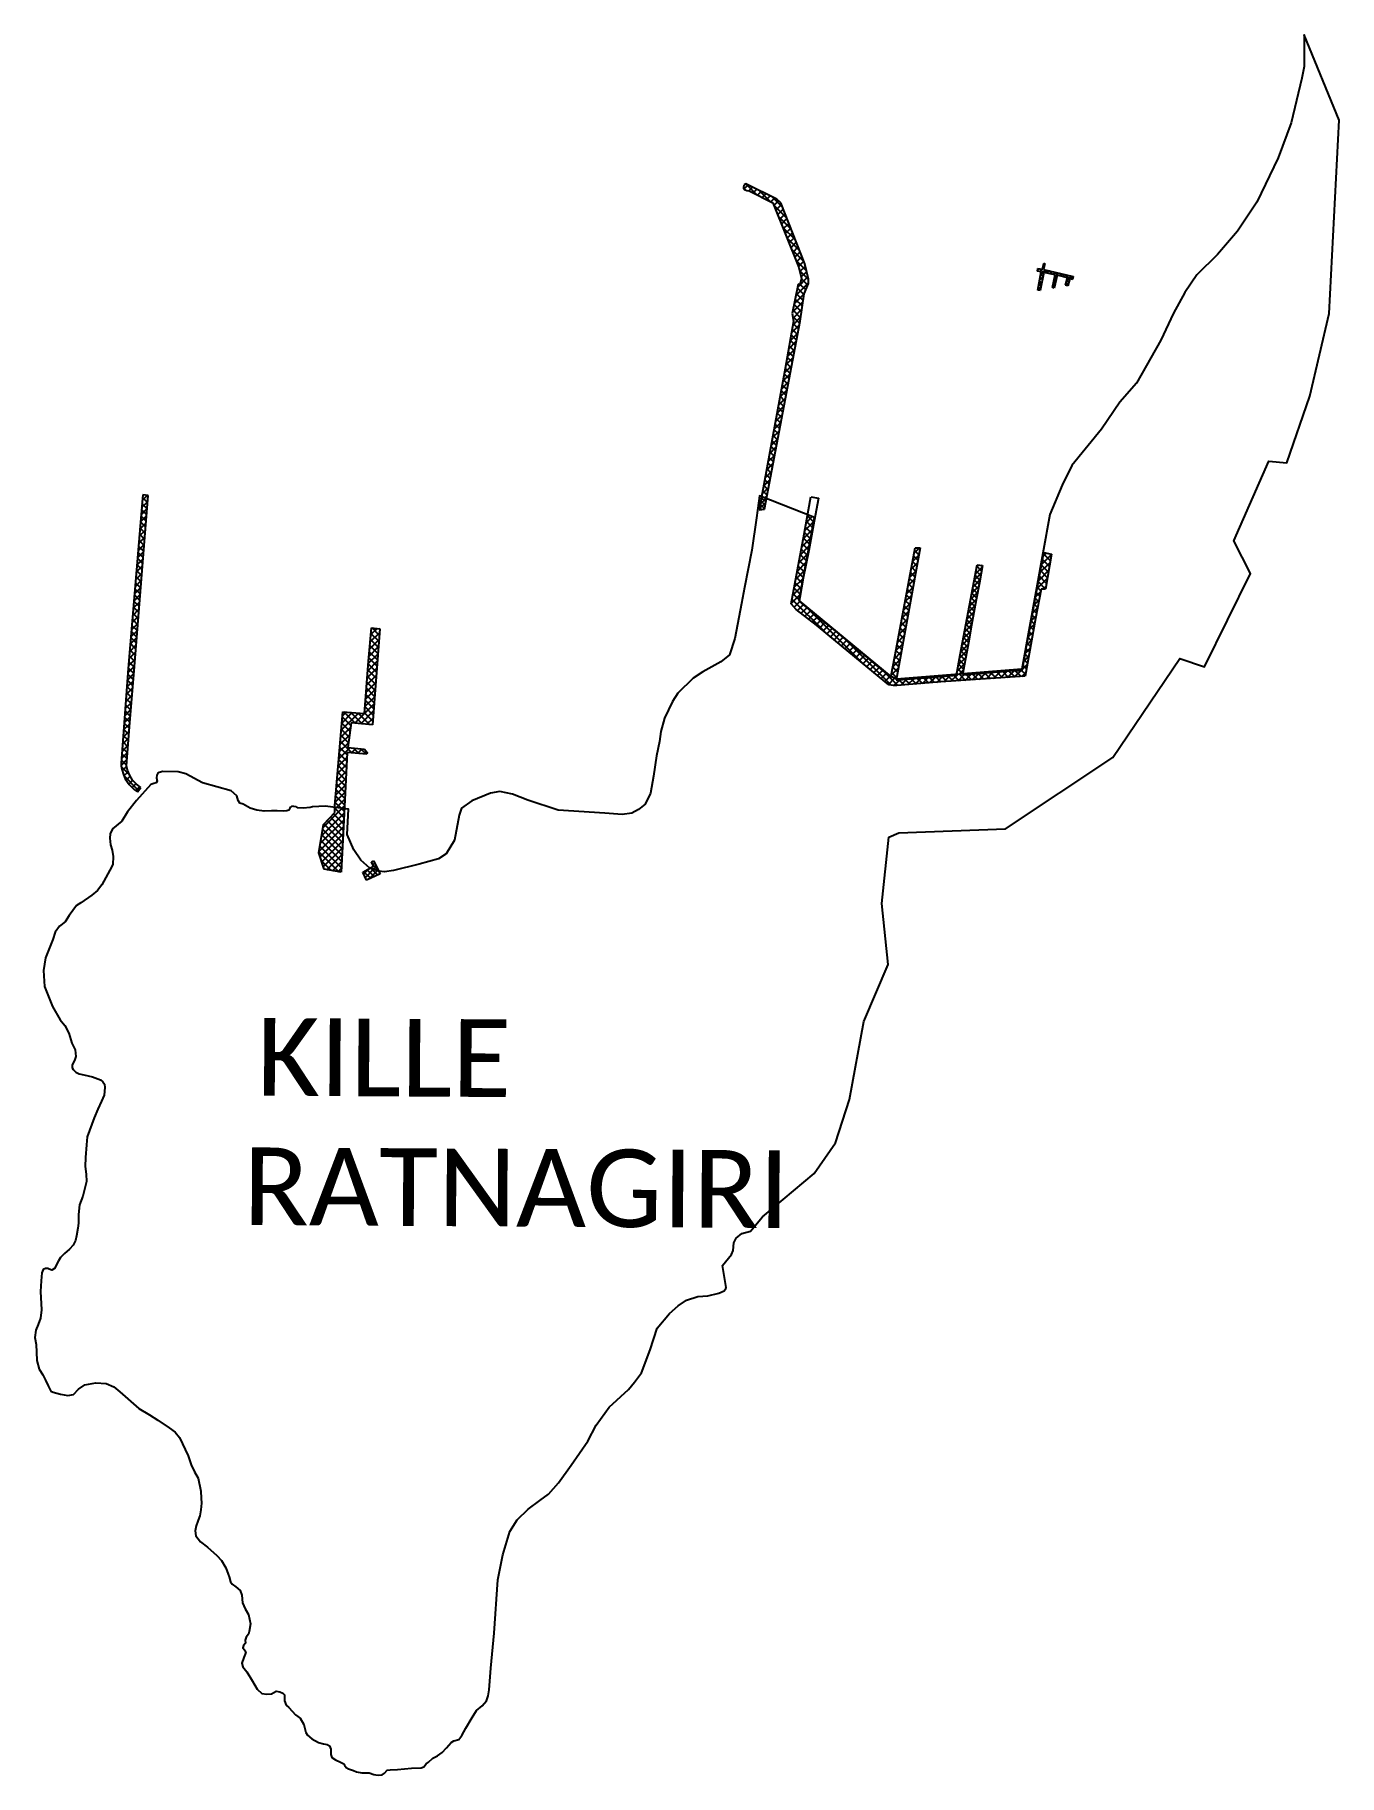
# Model space of a CAD drawing. Header units: metres. Extents: x 315670 to 317417, y 1878818 to 1881150.
import ezdxf

# ---------------------------------------------------------------- set-up
doc = ezdxf.new("R2010")
doc.units = ezdxf.units.M
doc.header["$MEASUREMENT"] = 0
for name, color, linetype in [('JETTY', 51, 'Continuous'), ('JETTY HATCH', 210, 'Continuous'), ('village', 3, 'Continuous'), ('VILLAGE NAME', 250, 'Continuous')]:
    doc.layers.add(name, color=color, linetype=linetype)
doc.styles.get("Standard").update_dxf_attribs({"font": 'arial.ttf'})

msp = doc.modelspace()

# ---------------------------------------------------------------- hatches: boundary and pattern name
at = {"layer": 'JETTY HATCH'}
h = msp.add_hatch(dxfattribs=at)
h.set_pattern_fill('ANSI37', color=256, scale=30)
h.paths.add_polyline_path([(316650.1, 1880528.6), (316643.4, 1880531.2), (316640.2, 1880513.8), (316647.4, 1880514.4)])

# ---------------------------------------------------------------- linework, layer by layer
at = {"layer": 'JETTY'}
for p, q in [((316619.6, 1880947.7), (316619.3, 1880946)), ((316619.3, 1880946), (316619.4, 1880943.8)), ((316619.4, 1880943.8), (316621.8, 1880942.4)), ((316620.2, 1880949), (316619.6, 1880947.7)), ((316622.4, 1880950.5), (316620.2, 1880949)), ((316664, 1880929.8), (316622.4, 1880950.5)), ((316621.8, 1880942.4), (316623.9, 1880941.7)), ((316623.9, 1880941.7), (316626.9, 1880941.2)), ((316626.9, 1880941.2), (316658.6, 1880925)), ((316658.6, 1880925), (316693.4, 1880838.5)), ((316669.3, 1880924.9), (316664, 1880929.8)), ((316701.5, 1880843.3), (316669.3, 1880924.9)), ((316693.4, 1880838.5), (316697.2, 1880823.8)), ((316706.4, 1880822.9), (316701.5, 1880843.3)), ((317013, 1880833.6), (317013.7, 1880836.8)), ((317018.3, 1880832.4), (317013, 1880833.6)), ((317013.6, 1880807.9), (317018.3, 1880832.4)), ((317013.7, 1880836.8), (317020.1, 1880835.9)), ((317021.9, 1880831.7), (317016.9, 1880807.3)), ((317020.1, 1880835.9), (317021.8, 1880843.8)), ((317022.8, 1880843.6), (317021.3, 1880835.6)), ((317021.3, 1880835.6), (317061, 1880826.1)), ((317021.8, 1880843.8), (317022.8, 1880843.6)), ((317037, 1880828.7), (317021.9, 1880831.7)), ((317033.2, 1880811.6), (317037, 1880828.7)), ((317039.7, 1880828.2), (317035.6, 1880810.8)), ((317053.3, 1880824.7), (317039.7, 1880828.2)), ((316692.4, 1880815.8), (316684.6, 1880776.9)), ((316694.6, 1880815.4), (316692.4, 1880815.8)), ((316697.2, 1880823.8), (316694.6, 1880815.4)), ((316700.7, 1880803), (316706.4, 1880817.1)), ((316706.4, 1880817.1), (316706.4, 1880822.9)), ((317016.9, 1880807.3), (317013.6, 1880807.9)), ((317035.6, 1880810.8), (317033.2, 1880811.6)), ((317050.7, 1880814.6), (317053.3, 1880824.7)), ((317053.8, 1880813.7), (317050.7, 1880814.6)), ((317056.6, 1880823.6), (317053.8, 1880813.7)), ((317060.3, 1880822.3), (317056.6, 1880823.6)), ((317061, 1880826.1), (317060.3, 1880822.3)), ((316695.2, 1880766.3), (316700.7, 1880803)), ((316647.4, 1880514.4), (316695.2, 1880766.3)), ((316686.5, 1880766.4), (316675.2, 1880703.2)), ((316684.6, 1880776.9), (316686.5, 1880766.4)), ((316675.2, 1880703.2), (316640.2, 1880513.8)), ((315814.5, 1880533.6), (315795.2, 1880300.9)), ((315803.6, 1880303.8), (315822, 1880532.9)), ((315822, 1880532.9), (315814.5, 1880533.6)), ((316706.6, 1880513.4), (316709.7, 1880530.9)), ((316709.7, 1880530.9), (316719.8, 1880529)), ((316719.8, 1880529), (316713.8, 1880498.6)), ((316640.2, 1880513.8), (316647.4, 1880514.4)), ((316700.7, 1880480.8), (316706.6, 1880513.4)), ((316691.7, 1880433.1), (316700.7, 1880480.8)), ((316713.8, 1880498.6), (316706.7, 1880459)), ((316706.7, 1880459), (316699.4, 1880422.1)), ((316822.4, 1880319.1), (316849.1, 1880462.8)), ((316855.9, 1880462.8), (316823.9, 1880285.5)), ((316849.1, 1880462.8), (316855.9, 1880462.8)), ((317007, 1880376.9), (317021.7, 1880456.4)), ((317021.7, 1880456.4), (317031.9, 1880454.3)), ((317031.9, 1880454.3), (317024.1, 1880407.1)), ((316683.3, 1880387.4), (316691.7, 1880433.1)), ((316922.1, 1880385.2), (316932.2, 1880440.1)), ((316932.2, 1880440.1), (316939.3, 1880439)), ((316939.3, 1880439), (316935.5, 1880415.8)), ((316699.4, 1880422.1), (316694.6, 1880396.3)), ((316935.5, 1880415.8), (316931.2, 1880393)), ((317017.9, 1880407.1), (317010.7, 1880367.9)), ((317024.1, 1880407.1), (317017.9, 1880407.1)), ((316689.9, 1880380.2), (316683.3, 1880387.4)), ((316694.6, 1880396.3), (316693.7, 1880391.1)), ((316693.7, 1880391.1), (316718.2, 1880370.8)), ((316909.6, 1880319.3), (316922.1, 1880385.2)), ((316931.2, 1880393), (316924.9, 1880359)), ((316717.2, 1880358.9), (316689.9, 1880380.2)), ((316718.2, 1880370.8), (316744.7, 1880349)), ((317010.7, 1880367.9), (316996.5, 1880290.6)), ((317001.5, 1880346.6), (317007, 1880376.9)), ((316116.9, 1880310.8), (316121, 1880355.3)), ((316121, 1880355.3), (316132.4, 1880354.3)), ((316132.4, 1880354.3), (316122.4, 1880225.6)), ((316732.8, 1880346), (316717.2, 1880358.9)), ((316786.3, 1880302), (316732.8, 1880346)), ((316744.7, 1880349), (316771.4, 1880326.7)), ((316921, 1880337.8), (316916.6, 1880314.1)), ((316924.9, 1880359), (316921, 1880337.8)), ((316999.5, 1880335.6), (317001.5, 1880346.6)), ((316771.4, 1880326.7), (316816.9, 1880289.1)), ((316818.9, 1880300.8), (316822.4, 1880319.1)), ((316904.6, 1880292), (316909.6, 1880319.3)), ((316916.6, 1880314.1), (316912.6, 1880292.5)), ((316995.3, 1880312.5), (316997.1, 1880322.6)), ((316997.1, 1880322.6), (316999.5, 1880335.6)), ((315795.2, 1880300.9), (315785.7, 1880174.2)), ((315796.7, 1880222.7), (315803.6, 1880303.8)), ((316111.5, 1880240.7), (316116.9, 1880310.8)), ((316813.9, 1880279.2), (316786.3, 1880302)), ((316816.9, 1880289.1), (316818.9, 1880300.8)), ((316869, 1880288.9), (316904.6, 1880292)), ((316996.5, 1880290.6), (316883.9, 1880282.9)), ((316912.6, 1880292.5), (316929.2, 1880294)), ((316929.2, 1880294), (316976.3, 1880297.7)), ((316976.3, 1880297.7), (316992.7, 1880298.5)), ((316992.7, 1880298.5), (316995.3, 1880312.5)), ((316819.8, 1880278.1), (316813.9, 1880279.2)), ((316824.6, 1880278.1), (316819.8, 1880278.1)), ((316823.9, 1880285.5), (316836.4, 1880286.6)), ((316883.9, 1880282.9), (316824.6, 1880278.1)), ((316836.4, 1880286.6), (316869, 1880288.9)), ((315794.5, 1880193.6), (315796.7, 1880222.7)), ((316071.7, 1880117.3), (316082.5, 1880243)), ((316082.5, 1880243), (316111.5, 1880240.7)), ((316093.8, 1880228.1), (316089.1, 1880195)), ((316122.4, 1880225.6), (316093.8, 1880228.1)), ((315785.7, 1880174.2), (315785.5, 1880170.7)), ((315792.8, 1880170.7), (315794.5, 1880193.6)), ((316088.2, 1880188.5), (316082.9, 1880079.9)), ((316114.8, 1880186.2), (316088.2, 1880188.5)), ((316089.1, 1880195), (316111.8, 1880192.9)), ((316111.8, 1880192.9), (316115.4, 1880188.5)), ((316115.4, 1880188.5), (316114.8, 1880186.2)), ((315785.5, 1880170.7), (315786.5, 1880166.1)), ((315786.5, 1880166.1), (315788.6, 1880158.9)), ((315788.6, 1880158.9), (315791.1, 1880153.3)), ((315791.1, 1880153.3), (315796.6, 1880145.7)), ((315794.2, 1880164.6), (315792.8, 1880170.7)), ((315796.7, 1880158.3), (315794.2, 1880164.6)), ((315800.7, 1880151.5), (315796.7, 1880158.3)), ((315806, 1880145.8), (315800.7, 1880151.5)), ((315796.6, 1880145.7), (315803, 1880139)), ((315803, 1880139), (315807.7, 1880135.6)), ((315811.8, 1880141.4), (315806, 1880145.8)), ((315807.7, 1880135.6), (315811.8, 1880141.4)), ((316056.8, 1880091.8), (316071.7, 1880107.8)), ((316071.7, 1880107.8), (316071.7, 1880117.3)), ((316050.3, 1880054.1), (316056.8, 1880091.8)), ((316082.9, 1880079.9), (316080.4, 1880028)), ((316057.4, 1880032), (316050.3, 1880054.1)), ((316109.6, 1880028.2), (316123.9, 1880036.2)), ((316120.9, 1880041.7), (316123.6, 1880043.2)), ((316123.9, 1880036.2), (316120.9, 1880041.7)), ((316123.6, 1880043.2), (316132.8, 1880026)), ((316080.4, 1880028), (316057.4, 1880032)), ((316114.4, 1880017.4), (316109.6, 1880028.2)), ((316132.8, 1880026), (316114.4, 1880017.4))]:
    msp.add_line(p, q, dxfattribs=at)
at = {"layer": 'JETTY HATCH', "linetype": 'Continuous'}
for p, q in [((316621.7, 1880942.5), (316619.4, 1880944.7)), ((316620, 1880943.5), (316625.5, 1880949)), ((316636.9, 1880936.1), (316622.6, 1880950.4)), ((316626.6, 1880941.2), (316631.4, 1880946)), ((316632.5, 1880938.3), (316637.3, 1880943.1)), ((316638.3, 1880935.3), (316643.2, 1880940.2)), ((316654.9, 1880926.9), (316640.2, 1880941.7)), ((316644.2, 1880932.3), (316649.1, 1880937.2)), ((316650.1, 1880929.4), (316655, 1880934.3)), ((316655.9, 1880926.4), (316660.9, 1880931.3)), ((316671.6, 1880919.1), (316657.7, 1880932.9)), ((316677.4, 1880904.4), (316659.9, 1880921.9)), ((316660, 1880921.6), (316666.2, 1880927.8)), ((316662.5, 1880915.3), (316670.1, 1880922.9)), ((316665.1, 1880909), (316672.6, 1880916.5)), ((316683.1, 1880889.8), (316665.8, 1880907.1)), ((316667.6, 1880902.7), (316675.1, 1880910.2)), ((316670.1, 1880896.4), (316677.6, 1880903.9)), ((316672.7, 1880890.1), (316680.1, 1880897.5)), ((316688.9, 1880875.2), (316671.8, 1880892.4)), ((316675.2, 1880883.8), (316682.6, 1880891.2)), ((316694.7, 1880860.6), (316677.7, 1880877.6)), ((316677.8, 1880877.5), (316685.1, 1880884.9)), ((316680.3, 1880871.2), (316687.6, 1880878.5)), ((316682.8, 1880864.9), (316690.1, 1880872.2)), ((316700.5, 1880846), (316683.7, 1880862.8)), ((316685.4, 1880858.6), (316692.6, 1880865.9)), ((316687.9, 1880852.3), (316695.1, 1880859.5)), ((316690.4, 1880846), (316697.6, 1880853.2)), ((316703.8, 1880833.8), (316689.6, 1880848)), ((316693, 1880839.7), (316700.1, 1880846.8)), ((316706.4, 1880822.4), (316694.5, 1880834.2)), ((316694.9, 1880832.8), (316702.3, 1880840.2)), ((316696.7, 1880825.8), (316704, 1880833)), ((317013.5, 1880833.5), (317013.1, 1880833.9)), ((317013.3, 1880834.7), (317015.1, 1880836.6)), ((317021.7, 1880830.6), (317015.8, 1880836.5)), ((317016.6, 1880832.8), (317019.8, 1880835.9)), ((317017.6, 1880828.4), (317024.1, 1880835)), ((317020.8, 1880826.2), (317017.7, 1880829.3)), ((317020.2, 1880836.4), (317021.8, 1880837.9)), ((317021.4, 1880836.1), (317020.4, 1880837.2)), ((317022.3, 1880840.6), (317021.3, 1880841.5)), ((317021.7, 1880843.1), (317022.2, 1880843.7)), ((317026.8, 1880830.7), (317022.1, 1880835.5)), ((317025.5, 1880831), (317028.4, 1880834)), ((317033.5, 1880829.4), (317029.1, 1880833.8)), ((317029.9, 1880830.1), (317032.7, 1880832.9)), ((317034.3, 1880829.2), (317037, 1880831.9)), ((317040.1, 1880828), (317036.1, 1880832.1)), ((317036.4, 1880826.1), (317041.3, 1880830.9)), ((317047.3, 1880826.2), (317043, 1880830.5)), ((317043, 1880827.3), (317045.5, 1880829.9)), ((317047.2, 1880826.2), (317049.8, 1880828.8)), ((317056.3, 1880822.5), (317050, 1880828.8)), ((317051.4, 1880825.2), (317054.1, 1880827.8)), ((317052.3, 1880820.7), (317058.4, 1880826.8)), ((317060.5, 1880823.6), (317057, 1880827.1)), ((316689.3, 1880800.7), (316706.4, 1880817.8)), ((316699.4, 1880794), (316689.9, 1880803.5)), ((316700.5, 1880801.7), (316691.4, 1880810.9)), ((316691.5, 1880811.7), (316705.7, 1880825.9)), ((316702.8, 1880808.3), (316694.9, 1880816.2)), ((316705.4, 1880814.6), (316697, 1880823)), ((317013.8, 1880808.7), (317018.1, 1880813)), ((317017.2, 1880808.6), (317014.3, 1880811.5)), ((317015, 1880815.3), (317019.5, 1880819.7)), ((317018.1, 1880813), (317015.1, 1880815.9)), ((317019, 1880817.4), (317016, 1880820.4)), ((317016.3, 1880821.8), (317020.8, 1880826.4)), ((317019.9, 1880821.8), (317016.9, 1880824.8)), ((317033.3, 1880812.4), (317036.8, 1880815.8)), ((317035.8, 1880811.2), (317033.6, 1880813.4)), ((317036.7, 1880815.5), (317034.6, 1880817.7)), ((317034.9, 1880819.2), (317038.4, 1880822.7)), ((317037.7, 1880819.8), (317035.5, 1880822.1)), ((317038.7, 1880824.1), (317036.5, 1880826.4)), ((317051.3, 1880814.4), (317055.1, 1880818.2)), ((317054, 1880814.2), (317051.3, 1880816.9)), ((317055.1, 1880818.4), (317052.4, 1880821.1)), ((317059.5, 1880822.6), (317060.6, 1880823.7)), ((316685, 1880778.6), (316699.2, 1880792.9)), ((316695.9, 1880771), (316685.5, 1880781.4)), ((316685.7, 1880770.6), (316697.6, 1880782.5)), ((316697.1, 1880778.7), (316687, 1880788.8)), ((316687.1, 1880789.7), (316700.9, 1880803.4)), ((316698.2, 1880786.4), (316688.4, 1880796.1)), ((316683.7, 1880750.9), (316694.3, 1880761.5)), ((316694.7, 1880763.4), (316685.4, 1880772.7)), ((316685.7, 1880761.7), (316696.1, 1880772.1)), ((316693.2, 1880756), (316686, 1880763.3)), ((316679.9, 1880729.4), (316690.1, 1880739.6)), ((316681.8, 1880740.1), (316692.2, 1880750.5)), ((316689, 1880733.7), (316681.9, 1880740.8)), ((316690.4, 1880741.1), (316683.3, 1880748.3)), ((316691.8, 1880748.5), (316684.6, 1880755.8)), ((316676, 1880707.9), (316686, 1880717.8)), ((316683.4, 1880704), (316676.6, 1880710.8)), ((316684.8, 1880711.4), (316677.9, 1880718.3)), ((316678, 1880718.6), (316688.1, 1880728.7)), ((316686.2, 1880718.8), (316679.2, 1880725.8)), ((316687.6, 1880726.3), (316680.6, 1880733.3)), ((316672.1, 1880686.2), (316681.9, 1880696)), ((316679.2, 1880681.7), (316672.5, 1880688.4)), ((316680.6, 1880689.1), (316673.8, 1880695.8)), ((316674.1, 1880697), (316683.9, 1880706.9)), ((316682, 1880696.5), (316675.2, 1880703.3)), ((316668.1, 1880664.5), (316677.7, 1880674.2)), ((316674.9, 1880659.4), (316668.3, 1880666)), ((316676.3, 1880666.8), (316669.7, 1880673.5)), ((316670.1, 1880675.4), (316679.8, 1880685.1)), ((316677.7, 1880674.3), (316671.1, 1880680.9)), ((316662, 1880632), (316671.5, 1880641.5)), ((316664, 1880642.8), (316673.6, 1880652.4)), ((316670.7, 1880637.1), (316664.2, 1880643.6)), ((316672.1, 1880644.5), (316665.6, 1880651.1)), ((316666.1, 1880653.7), (316675.7, 1880663.3)), ((316673.5, 1880652), (316667, 1880658.5)), ((316658, 1880610.3), (316667.4, 1880619.6)), ((316660, 1880621.1), (316669.5, 1880630.6)), ((316666.5, 1880614.8), (316660.1, 1880621.2)), ((316667.9, 1880622.3), (316661.4, 1880628.7)), ((316669.3, 1880629.7), (316662.8, 1880636.2)), ((316654, 1880588.6), (316663.2, 1880597.8)), ((316662.2, 1880592.5), (316655.9, 1880598.9)), ((316656, 1880599.4), (316665.3, 1880608.7)), ((316663.6, 1880600), (316657.3, 1880606.3)), ((316665.1, 1880607.4), (316658.7, 1880613.8)), ((316650, 1880566.9), (316659.1, 1880576)), ((316658, 1880570.2), (316651.8, 1880576.5)), ((316652, 1880577.8), (316661.2, 1880586.9)), ((316659.4, 1880577.7), (316653.2, 1880583.9)), ((316660.8, 1880585.1), (316654.5, 1880591.4)), ((316646, 1880545.2), (316655, 1880554.2)), ((316653.8, 1880548), (316647.6, 1880554.1)), ((316648, 1880556.1), (316657, 1880565.1)), ((316655.2, 1880555.4), (316649, 1880561.6)), ((316656.6, 1880562.8), (316650.4, 1880569)), ((315813.1, 1880516.6), (315821.4, 1880524.9)), ((315813.8, 1880526.3), (315820.6, 1880533)), ((315821.2, 1880523.1), (315814.2, 1880530.2)), ((315821.9, 1880531.3), (315820.1, 1880533.1)), ((316644.3, 1880530.9), (316643.5, 1880531.7)), ((316644, 1880534.4), (316652.9, 1880543.3)), ((316651, 1880533.1), (316644.9, 1880539.2)), ((316652.4, 1880540.5), (316646.3, 1880546.6)), ((316647.9, 1880529.5), (316650.8, 1880532.4)), ((315811.5, 1880497.3), (315819.8, 1880505.7)), ((315819.3, 1880498.6), (315812.1, 1880505.7)), ((315812.3, 1880507), (315820.6, 1880515.3)), ((315819.9, 1880506.8), (315812.8, 1880513.9)), ((315820.6, 1880515), (315813.5, 1880522)), ((316703.6, 1880496.7), (316711.4, 1880504.6)), ((316713.4, 1880497.1), (316705.1, 1880505.4)), ((315809.9, 1880478.1), (315818.3, 1880486.5)), ((315817.3, 1880474), (315810.1, 1880481.2)), ((315810.7, 1880487.7), (315819.1, 1880496.1)), ((315817.9, 1880482.2), (315810.8, 1880489.4)), ((315818.6, 1880490.4), (315811.5, 1880497.5)), ((316699.6, 1880475.1), (316711.5, 1880487)), ((316709.2, 1880474.8), (316701.1, 1880483)), ((316701.6, 1880485.9), (316713.6, 1880497.9)), ((316710.6, 1880482.3), (316702.4, 1880490.5)), ((316712, 1880489.7), (316703.8, 1880498)), ((315807.5, 1880449.2), (315816, 1880457.7)), ((315815.3, 1880449.5), (315808.1, 1880456.7)), ((315808.3, 1880458.8), (315816.7, 1880467.3)), ((315816, 1880457.7), (315808.8, 1880464.9)), ((315809.1, 1880468.4), (315817.5, 1880476.9)), ((315816.6, 1880465.9), (315809.4, 1880473.1)), ((316693.5, 1880442.5), (316705.4, 1880454.4)), ((316695.5, 1880453.3), (316707.4, 1880465.3)), ((316705, 1880452.5), (316696.9, 1880460.6)), ((316697.6, 1880464.2), (316709.5, 1880476.1)), ((316706.4, 1880459.9), (316698.3, 1880468.1)), ((316707.8, 1880467.4), (316699.7, 1880475.5)), ((316847.7, 1880455.2), (316855.2, 1880462.8)), ((316854.3, 1880453.5), (316848.4, 1880459.4)), ((316855.6, 1880461), (316853.9, 1880462.8)), ((317018.8, 1880440.7), (317031.8, 1880453.8)), ((317020.7, 1880451.5), (317025, 1880455.7)), ((317030.4, 1880445.3), (317021.3, 1880454.5)), ((317031.7, 1880452.9), (317029.9, 1880454.7)), ((315805.9, 1880429.9), (315814.4, 1880438.4)), ((315813.3, 1880425), (315806.1, 1880432.2)), ((315806.7, 1880439.5), (315815.2, 1880448.1)), ((315814, 1880433.1), (315806.7, 1880440.4)), ((315814.7, 1880441.3), (315807.4, 1880448.6)), ((316689.5, 1880420.7), (316701.3, 1880432.6)), ((316699.5, 1880422.7), (316691.3, 1880430.9)), ((316691.5, 1880431.6), (316703.4, 1880443.5)), ((316700.9, 1880430.2), (316692.7, 1880438.3)), ((316702.3, 1880437.6), (316694.1, 1880445.8)), ((316703.7, 1880445.1), (316695.5, 1880453.2)), ((316841.6, 1880422.7), (316850.2, 1880431.3)), ((316843.7, 1880433.5), (316852.2, 1880442)), ((316850.2, 1880431.1), (316844.3, 1880437)), ((316845.7, 1880444.4), (316854.1, 1880452.8)), ((316851.6, 1880438.6), (316845.7, 1880444.4)), ((316852.9, 1880446.1), (316847.1, 1880451.9)), ((316930, 1880427.9), (316938.9, 1880436.8)), ((316937.1, 1880425.5), (316930.7, 1880431.9)), ((316931.6, 1880436.6), (316934.7, 1880439.7)), ((316938.1, 1880431.6), (316931.8, 1880437.9)), ((316939, 1880437.7), (316937.4, 1880439.3)), ((317014.8, 1880419), (317028.3, 1880432.6)), ((317016.8, 1880429.9), (317030.1, 1880443.2)), ((317026.7, 1880422.6), (317017.2, 1880432.1)), ((317027.9, 1880430.1), (317018.5, 1880439.5)), ((317029.2, 1880437.7), (317019.9, 1880447)), ((315803.5, 1880401), (315812.1, 1880409.6)), ((315811.4, 1880400.4), (315804, 1880407.8)), ((315804.3, 1880410.6), (315812.9, 1880419.2)), ((315812, 1880408.6), (315804.7, 1880415.9)), ((315805.1, 1880420.2), (315813.7, 1880428.8)), ((315812.7, 1880416.8), (315805.4, 1880424.1)), ((316685.4, 1880399.1), (316697.2, 1880410.8)), ((316695.3, 1880400.4), (316687.2, 1880408.5)), ((316687.4, 1880409.9), (316699.3, 1880421.7)), ((316696.7, 1880407.8), (316688.6, 1880415.9)), ((316698.1, 1880415.3), (316689.9, 1880423.4)), ((316837.6, 1880401), (316846.3, 1880409.7)), ((316844.8, 1880401.1), (316838.8, 1880407.2)), ((316839.6, 1880411.8), (316848.3, 1880420.5)), ((316846.1, 1880408.6), (316840.2, 1880414.6)), ((316847.5, 1880416.1), (316841.5, 1880422.1)), ((316848.8, 1880423.6), (316842.9, 1880429.5)), ((316925.2, 1880401.9), (316934.6, 1880411.4)), ((316932.8, 1880401.5), (316926.3, 1880408)), ((316926.8, 1880410.6), (316936.1, 1880419.9)), ((316933.9, 1880407.5), (316927.4, 1880414)), ((316928.4, 1880419.3), (316937.5, 1880428.4)), ((316935, 1880413.4), (316928.5, 1880419.9)), ((316936.1, 1880419.5), (316929.6, 1880425.9)), ((317012.8, 1880408.2), (317026.6, 1880422)), ((317017.5, 1880405.2), (317013.1, 1880409.7)), ((317024.1, 1880407.4), (317014.4, 1880417.1)), ((317025.4, 1880415), (317015.8, 1880424.6)), ((317020.5, 1880407.1), (317024.8, 1880411.4)), ((315801.9, 1880381.7), (315810.6, 1880390.4)), ((315802.7, 1880391.3), (315811.3, 1880400)), ((315810.1, 1880384.1), (315802.7, 1880391.4)), ((315810.7, 1880392.2), (315803.4, 1880399.6)), ((316683.4, 1880388.2), (316695.2, 1880400)), ((316728.1, 1880349.9), (316684.4, 1880393.6)), ((316693.9, 1880393), (316685.8, 1880401)), ((316687.2, 1880383.1), (316694.5, 1880390.4)), ((316691.7, 1880378.8), (316699.3, 1880386.4)), ((316833.6, 1880379.3), (316842.4, 1880388.1)), ((316840.7, 1880378.7), (316834.6, 1880384.8)), ((316835.6, 1880390.1), (316844.4, 1880398.9)), ((316842.1, 1880386.2), (316836, 1880392.3)), ((316843.4, 1880393.7), (316837.4, 1880399.7)), ((316920.3, 1880375.9), (316929.8, 1880385.3)), ((316928.4, 1880377.6), (316921.9, 1880384.1)), ((316922, 1880384.6), (316931.4, 1880394)), ((316929.5, 1880383.6), (316923, 1880390.1)), ((316923.6, 1880393.3), (316933, 1880402.7)), ((316930.6, 1880389.6), (316924.1, 1880396.1)), ((316931.7, 1880395.5), (316925.2, 1880402)), ((317008.8, 1880386.5), (317015.3, 1880393)), ((317013.4, 1880382.8), (317008.9, 1880387.3)), ((317014.8, 1880390.2), (317010.3, 1880394.7)), ((317010.8, 1880397.4), (317017.3, 1880403.9)), ((317016.2, 1880397.7), (317011.7, 1880402.2)), ((315799.5, 1880352.8), (315808.3, 1880361.6)), ((315800.3, 1880362.4), (315809, 1880371.2)), ((315808.1, 1880359.5), (315800.7, 1880366.9)), ((315801.1, 1880372.1), (315809.8, 1880380.8)), ((315808.7, 1880367.7), (315801.3, 1880375.1)), ((315809.4, 1880375.9), (315802, 1880383.3)), ((316696.7, 1880374.9), (316704.1, 1880382.4)), ((316701.6, 1880371), (316709, 1880378.4)), ((316778, 1880308.8), (316705.8, 1880381)), ((316706.6, 1880367.2), (316713.8, 1880374.4)), ((316711.5, 1880363.3), (316718.6, 1880370.4)), ((316716.5, 1880359.4), (316723.5, 1880366.4)), ((316721.4, 1880355.4), (316728.4, 1880362.4)), ((316829.6, 1880357.6), (316838.5, 1880366.5)), ((316836.7, 1880356.2), (316830.5, 1880362.4)), ((316831.6, 1880368.4), (316840.5, 1880377.3)), ((316838, 1880363.7), (316831.9, 1880369.9)), ((316839.4, 1880371.2), (316833.2, 1880377.3)), ((316917, 1880358.4), (316926.6, 1880368)), ((316924, 1880353.8), (316917.4, 1880360.4)), ((316925.1, 1880359.7), (316918.5, 1880366.3)), ((316918.7, 1880367.1), (316928.2, 1880376.7)), ((316926.2, 1880365.7), (316919.7, 1880372.2)), ((316927.3, 1880371.7), (316920.8, 1880378.2)), ((317002.8, 1880354.1), (317009.3, 1880360.5)), ((317004.8, 1880364.9), (317011.3, 1880371.4)), ((317009.3, 1880360.4), (317004.8, 1880364.9)), ((317010.7, 1880367.9), (317006.2, 1880372.3)), ((317006.8, 1880375.7), (317013.3, 1880382.2)), ((317012, 1880375.3), (317007.6, 1880379.8)), ((315797.9, 1880333.5), (315806.7, 1880342.3)), ((315806.1, 1880335), (315798.6, 1880342.4)), ((315798.7, 1880343.2), (315807.5, 1880351.9)), ((315806.8, 1880343.1), (315799.3, 1880350.6)), ((315807.4, 1880351.3), (315800, 1880358.8)), ((316118.4, 1880327), (316131.3, 1880339.9)), ((316119.3, 1880336.7), (316132, 1880349.4)), ((316130.4, 1880328.9), (316119.5, 1880339.7)), ((316120.2, 1880346.4), (316128.4, 1880354.6)), ((316131.1, 1880337.1), (316120.3, 1880347.8)), ((316131.7, 1880345.3), (316121.7, 1880355.3)), ((316132.3, 1880353.5), (316131.4, 1880354.4)), ((316726.2, 1880351.4), (316733.2, 1880358.4)), ((316731.1, 1880347.5), (316738.1, 1880354.4)), ((316735.9, 1880343.5), (316742.9, 1880350.4)), ((316740.8, 1880339.5), (316747.7, 1880346.4)), ((316745.6, 1880335.5), (316752.6, 1880342.4)), ((316750.5, 1880331.5), (316757.4, 1880338.4)), ((316817, 1880278.7), (316756.7, 1880339)), ((316825.5, 1880335.9), (316834.6, 1880345)), ((316832.6, 1880333.8), (316826.3, 1880340.1)), ((316827.6, 1880346.7), (316836.6, 1880355.7)), ((316834, 1880341.3), (316827.7, 1880347.5)), ((316835.3, 1880348.7), (316829.1, 1880355)), ((316912.1, 1880332.2), (316921.8, 1880342)), ((316913.7, 1880341), (316923.4, 1880350.6)), ((316920.7, 1880335.9), (316914, 1880342.5)), ((316921.8, 1880341.8), (316915.1, 1880348.5)), ((316915.4, 1880349.7), (316925, 1880359.3)), ((316922.9, 1880347.8), (316916.3, 1880354.4)), ((316998.9, 1880332.4), (317005.3, 1880338.9)), ((317005.2, 1880338), (317000.7, 1880342.5)), ((317000.9, 1880343.2), (317007.3, 1880349.7)), ((317006.5, 1880345.5), (317002.1, 1880349.9)), ((317007.9, 1880352.9), (317003.4, 1880357.4)), ((315796.3, 1880314.2), (315805.2, 1880323.1)), ((315804.1, 1880310.4), (315796.6, 1880318)), ((315797.1, 1880323.9), (315805.9, 1880332.7)), ((315804.8, 1880318.6), (315797.3, 1880326.1)), ((315805.5, 1880326.8), (315798, 1880334.3)), ((316116.6, 1880307.6), (316129.8, 1880320.7)), ((316128.5, 1880304.2), (316117.3, 1880315.4)), ((316117.5, 1880317.2), (316130.5, 1880330.3)), ((316129.1, 1880312.5), (316118.1, 1880323.5)), ((316129.8, 1880320.7), (316118.8, 1880331.6)), ((316755.3, 1880327.5), (316762.2, 1880334.4)), ((316760.2, 1880323.5), (316767, 1880330.4)), ((316765, 1880319.5), (316771.8, 1880326.4)), ((316769.9, 1880315.5), (316776.7, 1880322.4)), ((316774.7, 1880311.5), (316781.5, 1880318.4)), ((316779.6, 1880307.5), (316786.4, 1880314.4)), ((316821.5, 1880314.1), (316830.7, 1880323.4)), ((316828.6, 1880311.3), (316822.2, 1880317.7)), ((316823.5, 1880325), (316832.7, 1880334.2)), ((316829.9, 1880318.8), (316823.6, 1880325.2)), ((316831.3, 1880326.3), (316824.9, 1880332.6)), ((316907.2, 1880306.2), (316917, 1880315.9)), ((316908.8, 1880314.8), (316918.6, 1880324.6)), ((316916.2, 1880312), (316909.5, 1880318.8)), ((316910.4, 1880323.5), (316920.2, 1880333.3)), ((316917.4, 1880318), (316910.6, 1880324.7)), ((316918.5, 1880323.9), (316911.8, 1880330.6)), ((316919.6, 1880329.9), (316912.9, 1880336.6)), ((316995, 1880310.8), (317001.3, 1880317.2)), ((317001.1, 1880315.6), (316996.6, 1880320)), ((316996.9, 1880321.6), (317003.3, 1880328)), ((317002.4, 1880323.1), (316998, 1880327.5)), ((317003.8, 1880330.5), (316999.4, 1880335)), ((315794, 1880285.5), (315802.8, 1880294.2)), ((315802.1, 1880285.9), (315794.6, 1880293.4)), ((315794.8, 1880295), (315803.6, 1880303.9)), ((315802.8, 1880294.1), (315795.3, 1880301.6)), ((315795.5, 1880304.6), (315804.4, 1880313.5)), ((315803.5, 1880302.2), (315795.9, 1880309.8)), ((316114.4, 1880278.8), (316127.6, 1880292)), ((316115.2, 1880288.4), (316128.3, 1880301.5)), ((316126.6, 1880279.6), (316115.4, 1880290.9)), ((316115.9, 1880298), (316129, 1880311.1)), ((316127.2, 1880287.8), (316116, 1880299.1)), ((316127.9, 1880296), (316116.6, 1880307.3)), ((316784.4, 1880303.6), (316791.2, 1880310.4)), ((316789.2, 1880299.6), (316796, 1880306.4)), ((316794.1, 1880295.6), (316800.9, 1880302.4)), ((316798.9, 1880291.6), (316805.7, 1880298.4)), ((316803.8, 1880287.6), (316810.5, 1880294.4)), ((316826.2, 1880278.3), (316808.3, 1880296.2)), ((316808.6, 1880283.6), (316815.4, 1880290.4)), ((316817.5, 1880292.5), (316826.8, 1880301.8)), ((316824.5, 1880288.9), (316818, 1880295.3)), ((316825.8, 1880296.3), (316819.3, 1880302.9)), ((316819.4, 1880303.2), (316828.8, 1880312.6)), ((316827.2, 1880303.8), (316820.7, 1880310.3)), ((316821.6, 1880287.8), (316824.9, 1880291)), ((316878.2, 1880282.4), (316886.1, 1880290.4)), ((316887.7, 1880283.2), (316895.8, 1880291.2)), ((316900.1, 1880284), (316893.1, 1880291)), ((316897.2, 1880283.8), (316906.5, 1880293.1)), ((316908.3, 1880284.6), (316901.2, 1880291.7)), ((316906.9, 1880293.1), (316905.2, 1880294.8)), ((316905.6, 1880297.5), (316915.4, 1880307.2)), ((316912.9, 1880294.1), (316906.2, 1880300.8)), ((316906.7, 1880284.5), (316915, 1880292.7)), ((316914, 1880300.1), (316907.3, 1880306.8)), ((316915.1, 1880306), (316908.4, 1880312.8)), ((316908.4, 1880293.2), (316913.8, 1880298.6)), ((316916.6, 1880285.1), (316908.5, 1880293.2)), ((316916.2, 1880285.1), (316924.7, 1880293.6)), ((316924.9, 1880285.7), (316917.6, 1880293)), ((316925.7, 1880285.8), (316934.4, 1880294.4)), ((316933.1, 1880286.3), (316925.7, 1880293.7)), ((316941.4, 1880286.8), (316933.9, 1880294.4)), ((316935.2, 1880286.4), (316943.9, 1880295.2)), ((316949.7, 1880287.4), (316942.1, 1880295)), ((316944.7, 1880287.1), (316953.5, 1880295.9)), ((316958, 1880288), (316950.3, 1880295.7)), ((316954.2, 1880287.7), (316963.1, 1880296.6)), ((316966.2, 1880288.5), (316958.5, 1880296.3)), ((316963.7, 1880288.4), (316972.7, 1880297.4)), ((316974.5, 1880289.1), (316966.7, 1880296.9)), ((316973.1, 1880289), (316982.1, 1880298)), ((316982.8, 1880289.7), (316974.9, 1880297.6)), ((316982.6, 1880289.7), (316991.4, 1880298.4)), ((316991.1, 1880290.2), (316983.3, 1880298)), ((316996.9, 1880293.2), (316991.7, 1880298.4)), ((316992.1, 1880290.3), (316997.4, 1880295.6)), ((316993, 1880300), (316999.4, 1880306.4)), ((316998.3, 1880300.7), (316993.9, 1880305)), ((316999.7, 1880308.1), (316995.3, 1880312.5)), ((315792.6, 1880266.4), (315801.2, 1880274.9)), ((315800, 1880261.5), (315792.8, 1880268.7)), ((315793.3, 1880275.9), (315802, 1880284.6)), ((315800.7, 1880269.7), (315793.4, 1880277)), ((315801.4, 1880277.8), (315794, 1880285.2)), ((316113, 1880259.7), (316126.1, 1880272.8)), ((316113.7, 1880269.2), (316126.8, 1880282.4)), ((316125.3, 1880263.2), (316114.1, 1880274.5)), ((316126, 1880271.4), (316114.7, 1880282.7)), ((316813.5, 1880279.6), (316821.6, 1880287.8)), ((316820.8, 1880278.1), (316828.6, 1880285.9)), ((316834.4, 1880278.9), (316827.5, 1880285.8)), ((316830.1, 1880278.6), (316838.3, 1880286.8)), ((316842.6, 1880279.6), (316835.6, 1880286.6)), ((316839.7, 1880279.4), (316847.8, 1880287.4)), ((316850.8, 1880280.2), (316843.9, 1880287.2)), ((316849.4, 1880280.1), (316857.3, 1880288.1)), ((316859, 1880280.9), (316852.1, 1880287.7)), ((316859, 1880280.9), (316866.8, 1880288.7)), ((316867.2, 1880281.6), (316860.4, 1880288.3)), ((316868.6, 1880281.7), (316876.4, 1880289.5)), ((316875.3, 1880282.2), (316868.7, 1880288.9)), ((316883.5, 1880282.9), (316876.8, 1880289.6)), ((316891.8, 1880283.4), (316884.9, 1880290.3)), ((315790.5, 1880237.7), (315798.7, 1880245.9)), ((315797.9, 1880237.1), (315790.9, 1880244.1)), ((315791.2, 1880247.2), (315799.5, 1880255.6)), ((315798.6, 1880245.2), (315791.5, 1880252.3)), ((315791.9, 1880256.8), (315800.3, 1880265.3)), ((315799.3, 1880253.4), (315792.2, 1880260.5)), ((316098.7, 1880227.7), (316124.6, 1880253.6)), ((316106.8, 1880227), (316123.9, 1880244.1)), ((316112.2, 1880250.1), (316125.3, 1880263.2)), ((316123.4, 1880238.6), (316112.2, 1880249.9)), ((316124.1, 1880246.8), (316112.8, 1880258.1)), ((316124.7, 1880255), (316113.5, 1880266.3)), ((315789, 1880218.6), (315797.1, 1880226.6)), ((315789.7, 1880228.1), (315797.9, 1880236.3)), ((315796.6, 1880220.8), (315789.7, 1880227.6)), ((315797.2, 1880228.9), (315790.3, 1880235.9)), ((316079.5, 1880208.5), (316092.9, 1880221.9)), ((316080.3, 1880218.2), (316103.4, 1880241.3)), ((316081.2, 1880227.9), (316095.2, 1880242)), ((316092.2, 1880216.9), (316081.2, 1880227.9)), ((316093.3, 1880224.6), (316081.9, 1880236)), ((316082, 1880237.5), (316087.1, 1880242.6)), ((316099, 1880227.7), (316083.8, 1880242.9)), ((316108.7, 1880226.8), (316093.4, 1880242.1)), ((316118.4, 1880226), (316103, 1880241.3)), ((316122.8, 1880230.4), (316111.6, 1880241.6)), ((316114.9, 1880226.3), (316123.1, 1880234.5)), ((315786.9, 1880189.9), (315794.8, 1880197.9)), ((315787.6, 1880199.5), (315795.6, 1880207.4)), ((315794.7, 1880196.1), (315787.8, 1880203)), ((315788.3, 1880209), (315796.3, 1880217)), ((315795.3, 1880204.3), (315788.5, 1880211.2)), ((315795.9, 1880212.5), (315789.1, 1880219.4)), ((316077.9, 1880189.2), (316090, 1880201.3)), ((316078.7, 1880198.9), (316091.4, 1880211.6)), ((316094.5, 1880188), (316079.1, 1880203.4)), ((316090, 1880201.4), (316079.8, 1880211.6)), ((316091.1, 1880209.1), (316080.5, 1880219.7)), ((315785.5, 1880170.8), (315793.4, 1880178.8)), ((315792.8, 1880171.5), (315786, 1880178.3)), ((315786.1, 1880180.4), (315794.1, 1880188.3)), ((315793.5, 1880179.7), (315786.6, 1880186.5)), ((315794.1, 1880187.9), (315787.2, 1880194.8)), ((316076.2, 1880169.9), (316087.8, 1880181.5)), ((316077, 1880179.6), (316092.2, 1880194.7)), ((316087.2, 1880168.8), (316077, 1880179)), ((316087.6, 1880177.2), (316077.7, 1880187.1)), ((316088, 1880185.6), (316078.4, 1880195.3)), ((316094.3, 1880188), (316100.3, 1880194)), ((316104.2, 1880187.2), (316097.1, 1880194.3)), ((316102.5, 1880187.3), (316108.4, 1880193.2)), ((316113.8, 1880186.3), (316106.8, 1880193.3)), ((316110.6, 1880186.6), (316114.1, 1880190.1)), ((315796.4, 1880159.1), (315785.7, 1880169.8)), ((315787.2, 1880163.7), (315793, 1880169.6)), ((315809.1, 1880137.5), (315789.2, 1880157.4)), ((315789.4, 1880157.1), (315794.9, 1880162.6)), ((315792.5, 1880151.3), (315797.7, 1880156.6)), ((315796.2, 1880146.2), (315801.1, 1880151.1)), ((316073.7, 1880140.9), (316086.5, 1880153.6)), ((316074.5, 1880150.6), (316086.9, 1880162.9)), ((316086, 1880143.5), (316074.9, 1880154.6)), ((316075.4, 1880160.2), (316087.4, 1880172.2)), ((316086.4, 1880151.9), (316075.6, 1880162.7)), ((316086.8, 1880160.3), (316076.3, 1880170.9)), ((315800.5, 1880141.6), (315805.4, 1880146.5)), ((315805.1, 1880137.5), (315810.2, 1880142.6)), ((316072.1, 1880121.6), (316085.6, 1880135.1)), ((316084.8, 1880118.2), (316072.8, 1880130.1)), ((316072.9, 1880131.2), (316086, 1880144.4)), ((316085.2, 1880126.6), (316073.5, 1880138.3)), ((316085.6, 1880135), (316074.2, 1880146.4)), ((316054.3, 1880077.2), (316084.2, 1880107.2)), ((316056.1, 1880087.9), (316081.8, 1880113.7)), ((316083.5, 1880092.9), (316070.2, 1880106.2)), ((316071.7, 1880112.4), (316074, 1880114.7)), ((316084, 1880101.3), (316071.7, 1880113.6)), ((316080.3, 1880113.9), (316072.1, 1880122)), ((316074, 1880114.7), (316085.1, 1880125.8)), ((316084.4, 1880109.8), (316080.3, 1880113.9)), ((316081.8, 1880113.7), (316084.7, 1880116.5)), ((316050.6, 1880055.9), (316083.3, 1880088.6)), ((316052.4, 1880066.6), (316083.8, 1880097.9)), ((316081.9, 1880059.2), (316055.7, 1880085.4)), ((316082.3, 1880067.6), (316057.4, 1880092.5)), ((316082.7, 1880076), (316061.7, 1880097.1)), ((316083.1, 1880084.5), (316066, 1880101.6)), ((316080.7, 1880033.9), (316051.8, 1880062.8)), ((316052.1, 1880048.6), (316082.9, 1880079.3)), ((316081.1, 1880042.3), (316053.1, 1880070.3)), ((316054.3, 1880041.9), (316082.4, 1880070.1)), ((316081.5, 1880050.7), (316054.4, 1880077.9)), ((316056.4, 1880035.2), (316082, 1880060.8)), ((316077.2, 1880028.6), (316050.5, 1880055.2)), ((316066.4, 1880030.5), (316053.9, 1880043)), ((316061.4, 1880031.3), (316081.5, 1880051.5)), ((316068.9, 1880030), (316081.1, 1880042.2)), ((316120.5, 1880033), (316119.6, 1880033.8)), ((316122.9, 1880038), (316125.1, 1880040.3)), ((316130.8, 1880029.7), (316123.3, 1880037.2)), ((316123.8, 1880031.9), (316127.6, 1880035.7)), ((316076.4, 1880028.7), (316080.6, 1880032.9)), ((316119.5, 1880019.8), (316110.5, 1880028.8)), ((316110.7, 1880025.8), (316117.5, 1880032.6)), ((316112.8, 1880020.9), (316123.8, 1880031.9)), ((316114.7, 1880017.5), (316114, 1880018.3)), ((316124.4, 1880022), (316115.1, 1880031.3)), ((316118.1, 1880019.1), (316129.1, 1880030.1)), ((316129.2, 1880024.3), (316120.5, 1880033)), ((316129.1, 1880030.1), (316130.1, 1880031.1)), ((316131.4, 1880025.3), (316132.6, 1880026.5))]:
    msp.add_line(p, q, dxfattribs=at)
at = {"layer": 'village', "color": 3}
msp.add_lwpolyline([(316016.6, 1880116.5), (316013.7, 1880116.2), (316012.4, 1880115.3), (316011.6, 1880113.7), (316010.4, 1880111.2), (316007.7, 1880110.3), (316003.7, 1880109.9), (315994.7, 1880110), (315986.9, 1880110.1), (315977.1, 1880109.7), (315967.2, 1880111), (315958.3, 1880113.7), (315949.1, 1880119), (315944.8, 1880120.4), (315942.5, 1880123.9), (315940.6, 1880130.2), (315933, 1880137), (315894.5, 1880147.9), (315872.3, 1880159.8), (315862.2, 1880162.5), (315841.3, 1880162.9), (315836.6, 1880161.8), (315834.7, 1880160.6), (315833.5, 1880158.1), (315832.8, 1880154.3), (315833.8, 1880150.1), (315832.7, 1880147.9), (315829.6, 1880146.7), (315825.5, 1880145.4), (315806.2, 1880124.1), (315794.1, 1880108.9), (315786.6, 1880096.5), (315773.9, 1880085.9), (315771.1, 1880079.5), (315770.5, 1880073.7), (315771.3, 1880064.6), (315773.6, 1880057.5), (315775.1, 1880049.2), (315774.5, 1880038.1), (315770.7, 1880030.6), (315759.6, 1880011.2), (315754, 1880003.6), (315746.5, 1879997.2), (315731.6, 1879987.1), (315725.7, 1879983.2), (315715.8, 1879969.8), (315710.8, 1879961.3), (315703, 1879955.6), (315697.4, 1879947.8), (315694.1, 1879937.6), (315684.2, 1879913.1), (315681.5, 1879896.1), (315682.8, 1879874.6), (315693.6, 1879848.2), (315703.8, 1879830.3), (315710.3, 1879822.4), (315715.6, 1879812.2), (315719.8, 1879799), (315723.9, 1879789.9), (315724.7, 1879785.6), (315724.8, 1879780.8), (315723.3, 1879775.7), (315721, 1879771.7), (315720, 1879769.2), (315719.9, 1879765.9), (315721.3, 1879763.7), (315725, 1879760.2), (315729.5, 1879757.8), (315735.5, 1879756.4), (315747.2, 1879753.7), (315757.9, 1879749.7), (315761.3, 1879747.2), (315763.5, 1879744), (315763.9, 1879739.3), (315762.8, 1879729.4), (315759.5, 1879721.1), (315754.5, 1879710.4), (315749.5, 1879698.9), (315740.2, 1879673.3), (315739.3, 1879662.8), (315738, 1879645.7), (315737.6, 1879633.7), (315738.9, 1879623.5), (315739.2, 1879613.7), (315737.2, 1879604.7), (315734.1, 1879594), (315729.8, 1879582.1), (315728.4, 1879569.4), (315728.7, 1879557.7), (315727.5, 1879550.8), (315725.9, 1879540.7), (315724.4, 1879534.3), (315721.2, 1879528.3), (315716.5, 1879522.6), (315709.9, 1879517.1), (315704.5, 1879511.7), (315701.6, 1879507.4), (315696.4, 1879496.9), (315692.8, 1879494.9), (315689.2, 1879495.8), (315687.6, 1879497), (315684.2, 1879496.8), (315681.4, 1879495.5), (315679.2, 1879490.9), (315678.5, 1879480.4), (315677.8, 1879466.1), (315678.9, 1879441.6), (315677.8, 1879430.2), (315674.6, 1879422), (315671.5, 1879414.3), (315670, 1879404.6), (315671.8, 1879395.2), (315672.2, 1879384.8), (315672.7, 1879373.6), (315675.7, 1879361.8), (315680.7, 1879354.3), (315684.5, 1879347.3), (315688.1, 1879339.7), (315691.3, 1879332.6), (315694.6, 1879331.1), (315704.5, 1879328.4), (315714.1, 1879326.7), (315722, 1879328.1), (315728.5, 1879335.2), (315737.1, 1879341), (315751.6, 1879343.7), (315765.5, 1879342.8), (315775.9, 1879338.2), (315784.1, 1879331.5), (315809.5, 1879309.1), (315823.7, 1879300.8), (315835, 1879293.5), (315850.1, 1879283.4), (315858.1, 1879277.6), (315863.7, 1879270.4), (315875.6, 1879245.8), (315879.5, 1879233.7), (315883.8, 1879224.4), (315888.8, 1879216.1), (315892.3, 1879198.4), (315892.8, 1879189.3), (315893.2, 1879182.5), (315892.6, 1879173.6), (315890.9, 1879165.6), (315890, 1879163.2), (315888.3, 1879158.4), (315886.2, 1879152.1), (315885, 1879145.5), (315885.8, 1879138.5), (315891.8, 1879130.4), (315901.1, 1879123.4), (315913.9, 1879112.4), (315920, 1879105.7), (315926, 1879095.6), (315929.1, 1879087.4), (315930.5, 1879083.5), (315932.2, 1879077.1), (315934.3, 1879074.1), (315939.4, 1879070.5), (315944.9, 1879065.3), (315947.2, 1879059.3), (315948.2, 1879048.8), (315951.6, 1879040.8), (315956.2, 1879033.4), (315958.8, 1879020.6), (315957.2, 1879010.5), (315956.3, 1879006.7), (315952.9, 1879002.8), (315951.8, 1878998.8), (315952.1, 1878994.8), (315949.4, 1878991.6), (315948.8, 1878988.4), (315950.8, 1878986.1), (315952.5, 1878983.4), (315951.9, 1878980), (315949.9, 1878975.5), (315947.3, 1878968), (315948.5, 1878963.1), (315954.1, 1878956.2), (315961.5, 1878944), (315967.9, 1878933.2), (315973.9, 1878927.2), (315980.6, 1878926.6), (315987.1, 1878926.9), (315993.2, 1878930.3), (315998.3, 1878929.4), (316002.4, 1878927.8), (316004.3, 1878925.4), (316004.6, 1878917.4), (316006.5, 1878911.8), (316010.1, 1878908.4), (316014.6, 1878903.5), (316019.4, 1878899), (316025.5, 1878894.2), (316030.3, 1878885.8), (316033.2, 1878875.3), (316035.3, 1878871.5), (316041.2, 1878866.8), (316050, 1878861.5), (316056.7, 1878860), (316061.7, 1878859.2), (316064.9, 1878857.1), (316066.5, 1878853), (316066.6, 1878845.7), (316068.1, 1878841.6), (316072.9, 1878838.7), (316079.3, 1878835.2), (316083.9, 1878833.2), (316085, 1878831.4), (316087, 1878828.4), (316090, 1878826.3), (316097, 1878824.1), (316101, 1878822.2), (316108.1, 1878821), (316112.3, 1878821), (316114.6, 1878821.2), (316117.9, 1878820.9), (316124, 1878818.8), (316126.9, 1878818.2), (316130.6, 1878817.9), (316135.1, 1878818.5), (316138.3, 1878820.5), (316142.2, 1878824.6), (316145.9, 1878825), (316156, 1878825.6), (316174.6, 1878827.3), (316187.5, 1878827.8), (316191.3, 1878829.3), (316194.2, 1878833), (316197.2, 1878835.4), (316203.4, 1878840.5), (316209.6, 1878843.8), (316215.6, 1878848.4), (316221.7, 1878854.7), (316227.7, 1878861.5), (316231.4, 1878864), (316238.1, 1878865.8), (316242.2, 1878870.9), (316247.2, 1878880.8), (316255.7, 1878895.2), (316261.5, 1878904.5), (316269.1, 1878910.8), (316274.9, 1878917.5), (316277.1, 1878924.1), (316278.7, 1878932.3), (316281, 1878961.5), (316285.5, 1879008.4), (316290.1, 1879079.5), (316297, 1879113.1), (316306.3, 1879144.5), (316316.1, 1879159.9), (316331, 1879174.2), (316346.6, 1879186.1), (316358, 1879194.6), (316371.4, 1879209.7), (316388.5, 1879233.2), (316410.9, 1879265.6), (316421.9, 1879287), (316439.3, 1879310.9), (316465.4, 1879334.9), (316473.5, 1879344.6), (316482.6, 1879357.2), (316494.3, 1879387.7), (316503.5, 1879417), (316520.1, 1879436.7), (316531.7, 1879446.8), (316542.8, 1879454.4), (316558.1, 1879459.2), (316571.7, 1879460.5), (316586.1, 1879463.7), (316593.4, 1879466.8), (316595.8, 1879470.2), (316596, 1879471.4), (316591, 1879500.8), (316603.3, 1879515.8), (316605.3, 1879521.2), (316606.3, 1879531.5), (316609.7, 1879537.5), (316617.3, 1879543.6), (316628.7, 1879546.9), (316644.6, 1879566.3), (316714.1, 1879624.4), (316742.5, 1879665.2), (316761.4, 1879723.3), (316780.6, 1879828.1), (316813.3, 1879904.3), (316804.6, 1879985.9), (316813.9, 1880074.8), (316827.5, 1880080.9), (316970.5, 1880086), (317114.2, 1880181.8), (317204, 1880314.3), (317236.7, 1880303.3), (317298.6, 1880428.2), (317276.4, 1880472), (317322.9, 1880578.9), (317347, 1880576.4), (317377.8, 1880665.9), (317403.9, 1880776.8), (317417.3, 1881035.6), (317370.3, 1881150.2), (317370.5, 1881140.3), (317370.5, 1881107.5), (317367.2, 1881091.9), (317353, 1881032.4), (317335.8, 1880985.2), (317307, 1880925.7), (317281.3, 1880887.2), (317254.3, 1880855.9), (317226.7, 1880828.3), (317210.7, 1880804.8), (317195.4, 1880777.3), (317178.2, 1880741.1), (317145.8, 1880683.5), (317123.7, 1880657.8), (317099, 1880621.9), (317059.1, 1880572.9), (317046.3, 1880546.5), (317029.7, 1880507.3), (316992.2, 1880299.9), (316824.1, 1880286.5), (316817, 1880290.1), (316693.8, 1880392.3), (316714.6, 1880503.4), (316640.7, 1880532.3), (316636.8, 1880502.8), (316630.5, 1880459.4), (316620.8, 1880409.7), (316616.5, 1880387.9), (316607.7, 1880341.2), (316600.5, 1880319.1), (316588.9, 1880310), (316564.7, 1880296.7), (316552, 1880288.1), (316531.2, 1880267.8), (316524.2, 1880256.7), (316513.5, 1880234.4), (316508.4, 1880216.7), (316506.9, 1880203.2), (316502.9, 1880183.9), (316499, 1880156.8), (316494.6, 1880133.7), (316487.7, 1880119.1), (316478.6, 1880111.9), (316469.7, 1880107.3), (316456.8, 1880105.4), (316433.5, 1880106.9), (316371.3, 1880110.9), (316330.3, 1880124.5), (316310.1, 1880132.5), (316292.8, 1880136.1), (316280.3, 1880134.1), (316255.6, 1880123.7), (316241.8, 1880113.7), (316238.5, 1880104.6), (316232.3, 1880070.7), (316221.2, 1880052.6), (316210.6, 1880045.7), (316185, 1880038.6), (316150.7, 1880030.3), (316138.5, 1880028.3), (316131, 1880029.4), (316119, 1880033.5), (316106.6, 1880044.1), (316097.4, 1880058.1), (316088.5, 1880078.6), (316090.3, 1880112.6), (316059.1, 1880116.6), (316042.2, 1880115.5), (316038.9, 1880114.6), (316029.5, 1880113.7), (316022.5, 1880114.4), (316019.7, 1880116)], dxfattribs=at)
at = {"layer": 'village'}
msp.add_lwpolyline([(316016.6, 1880116.5), (316019.7, 1880116)], dxfattribs=at)

# ---------------------------------------------------------------- texts
at = {"layer": 'VILLAGE NAME', "insert": (315950.5, 1879832.7), "char_height": 104.042, "attachment_point": 1, "rotation": 359.6762}
msp.add_mtext_dynamic_manual_height_columns('{\\fCalibri|b0|i0|c0|p34;\\W0.47137; \\W1;KILLE \\PRATNAGIRI}', width=356.822, gutter_width=520.2, heights=[0], dxfattribs=at)

doc.saveas('drawing.dxf')
